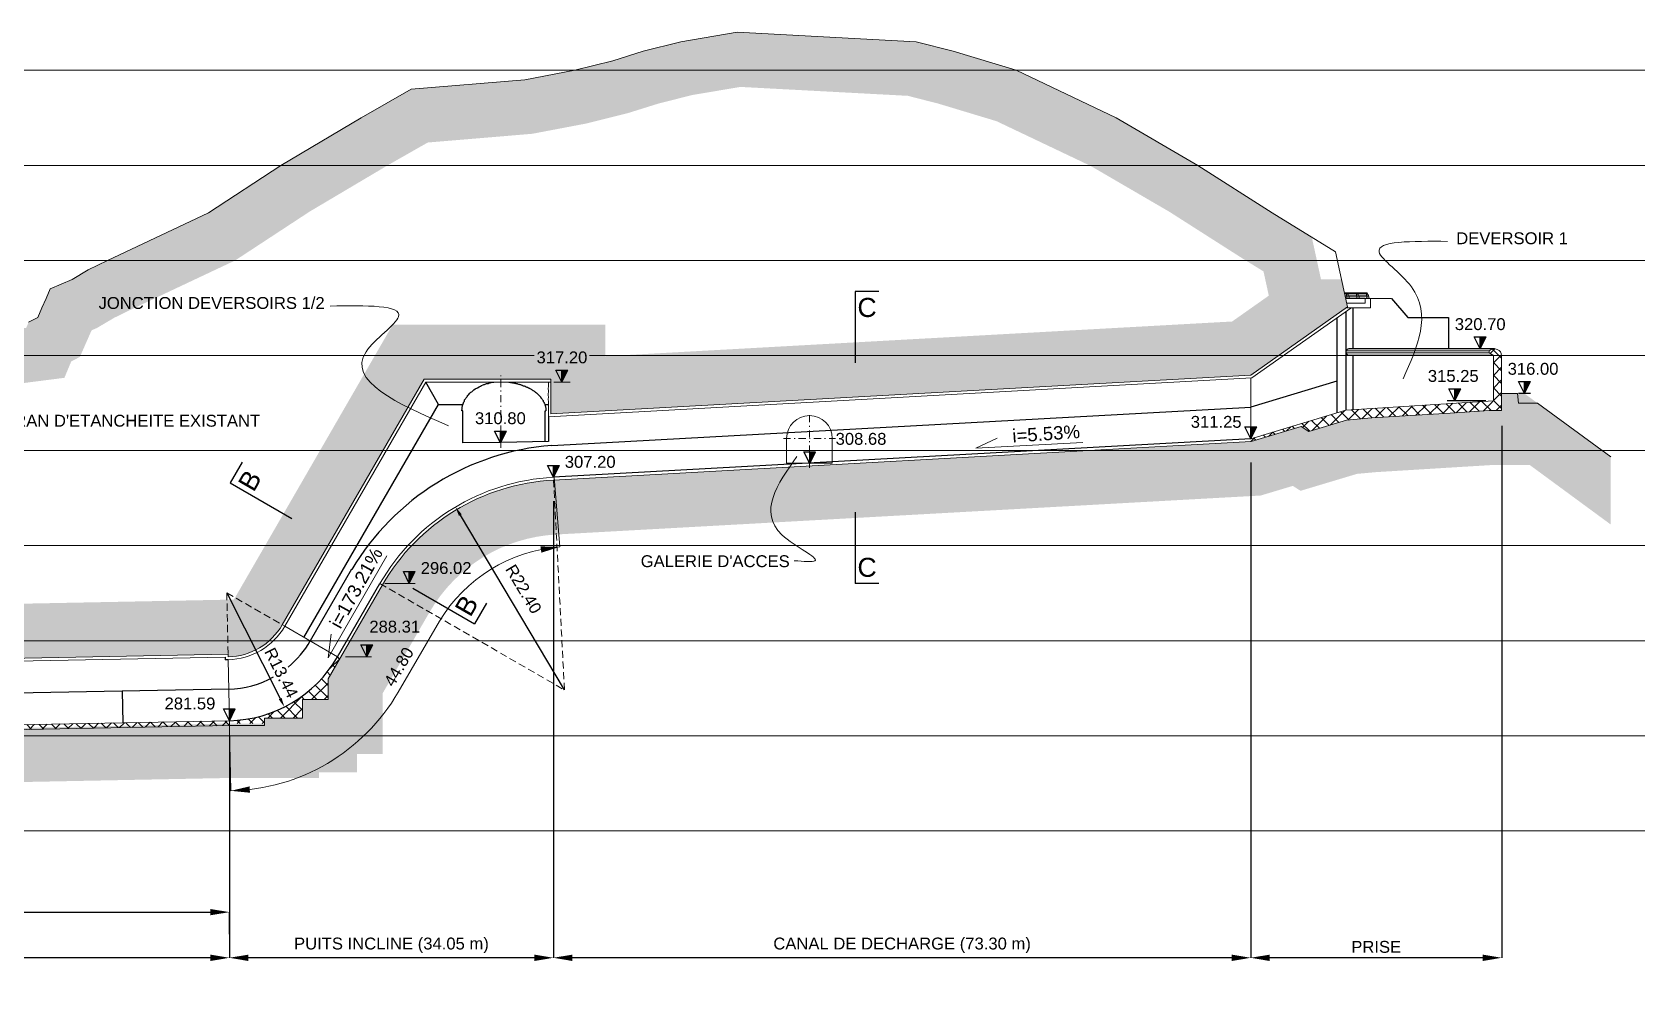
# Model space of a CAD drawing. Extents: x 63271 to 63622, y 108539 to 108756.
# Drawn here: x 63452.2 to 63621.7, y 108654.7 to 108755.7 of the extents above; entities that cross this region are included whole.
import ezdxf
from ezdxf.enums import TextEntityAlignment as Align

# ---------------------------------------------------------------- set-up
doc = ezdxf.new("R2010")
doc.units = 0
doc.header["$MEASUREMENT"] = 0
doc.header["$PDMODE"] = 3
doc.linetypes.add('TRATTEGGIATA2', pattern=[0.375, 0.25, -0.125])
doc.linetypes.add('TRATTOPUNTO2', pattern=[0.5, 0.25, -0.125, 0, -0.125])
for name, color, linetype in [('coordinate', 2, 'Continuous'), ('DIME', 6, 'Continuous'), ('LIN010CO', 2, 'Continuous'), ('LIN018CO', 6, 'Continuous'), ('LIN025CO', 7, 'Continuous'), ('LIN035CO', 1, 'Continuous'), ('LIN050CO', 3, 'Continuous'), ('LIN07CO', 4, 'Continuous'), ('sezioni', 6, 'Continuous'), ('TEXT035', 1, 'Continuous'), ('TEXT050', 3, 'Continuous')]:
    doc.layers.add(name, color=color, linetype=linetype)
doc.styles.add('ARIAL', font='arial.ttf')
doc.linetypes.add('ROCCIA', pattern='A,0.25,[130,BERETTA.shx,S=0.1,R=0,X=0,Y=0],-0.2,0.25', length=0.7)
doc.dimstyles.new('500', dxfattribs={"dimscale": 5, "dimtxt": 0.25, "dimasz": 0.2, "dimexe": 0, "dimexo": 0.5, "dimgap": 0.1, "dimtad": 1, "dimzin": 0, "dimdsep": 46, "dimtxsty": 'ARIAL', "dimblk1": 'LINE', "dimblk2": 'LINE', "dimsah": 1, "dimcen": 2.5, "dimclrd": 256, "dimclre": 256, "dimclrt": 1, "dimadec": 0, "dimazin": 0, "dimtfac": 1, "dimtmove": 2, "dimatfit": 3, "dimldrblk": 'LINE', "dimfxl": 1, "dimtvp": 1, "dimtolj": 1, "dimtzin": 0, "dimarcsym": 0})

# ---------------------------------------------------------------- blocks, each defined once
blk = doc.blocks.new('LIVELLI1')
at = {"layer": 'LIN018CO'}
blk.add_solid([(0, 0.25), (0, 0), (0.125, 0.25)], dxfattribs=at)
at = {"layer": 'LIN035CO'}
for p, q in [((-0.125, 0.25), (0.125, 0.25)), ((0, 0), (-0.125, 0.25)), ((0, 0), (0, 0.25)), ((0, 0), (0.125, 0.25))]:
    blk.add_line(p, q, dxfattribs=at)
at = {"layer": 'TEXT035', "style": 'ARIAL'}
blk.add_attdef('VALORE', text='', height=0.25, dxfattribs=at).set_placement((0, 0.395), align=Align.CENTER)
blk = doc.blocks.new('*D10')
at = {"layer": 'Defpoints', "color": 0, "linetype": 'Continuous', "lineweight": 0, "transparency": 16777216}
for p in [(63606.66, 108716.84), (63580.28, 108712.99), (63580.28, 108658.4)]:
    blk.add_point(p, dxfattribs=at)
at = {"layer": 'sezioni', "linetype": 'Continuous', "lineweight": -2, "transparency": 16777216}
for p, q in [((63606.66, 108714.34), (63606.66, 108658.4)), ((63580.28, 108710.49), (63580.28, 108658.4)), ((63604.66, 108658.4), (63582.28, 108658.4))]:
    blk.add_line(p, q, dxfattribs=at)
at = {"layer": 'sezioni', "linetype": 'Continuous', "lineweight": 0, "transparency": 16777216}
for points in [[(63582.28, 108658.73), (63582.28, 108658.06), (63580.28, 108658.4)], [(63604.66, 108658.73), (63604.66, 108658.06), (63606.66, 108658.4)]]:
    blk.add_solid(points, dxfattribs=at)
at = {"layer": 'sezioni', "color": 1, "linetype": 'Continuous', "lineweight": 0, "transparency": 16777216, "insert": (63593.47, 108659.54), "char_height": 1.25, "attachment_point": 5, "style": 'ARIAL'}
blk.add_mtext('\\A1;PRISE', dxfattribs=at)
blk = doc.blocks.new('LINE')
for p, q in [((-1.6, 0), (0.45, 0)), ((0, 0.45), (0, -0.45))]:
    blk.add_line(p, q)
at = {"color": 3}
blk.add_line((-0.318, -0.318), (0.318, 0.318), dxfattribs=at)
blk = doc.blocks.new('*D11')
at = {"layer": 'Defpoints', "color": 0, "linetype": 'Continuous', "lineweight": 0, "transparency": 16777216}
for p in [(63580.28, 108712.99), (63506.98, 108708.94), (63506.98, 108658.4)]:
    blk.add_point(p, dxfattribs=at)
at = {"layer": 'sezioni', "linetype": 'Continuous', "lineweight": -2, "transparency": 16777216}
for p, q in [((63580.28, 108710.49), (63580.28, 108658.4)), ((63506.98, 108706.44), (63506.98, 108658.4)), ((63578.28, 108658.4), (63508.98, 108658.4))]:
    blk.add_line(p, q, dxfattribs=at)
at = {"layer": 'sezioni', "linetype": 'Continuous', "lineweight": 0, "transparency": 16777216}
for points in [[(63508.98, 108658.73), (63508.98, 108658.06), (63506.98, 108658.4)], [(63578.28, 108658.73), (63578.28, 108658.06), (63580.28, 108658.4)]]:
    blk.add_solid(points, dxfattribs=at)
at = {"layer": 'sezioni', "color": 1, "linetype": 'Continuous', "lineweight": 0, "transparency": 16777216, "insert": (63543.63, 108659.71), "char_height": 1.25, "attachment_point": 5, "style": 'ARIAL'}
blk.add_mtext('\\A1;CANAL DE DECHARGE (73.30 m)', dxfattribs=at)
blk = doc.blocks.new('*D12')
at = {"layer": 'Defpoints', "color": 0, "linetype": 'Continuous', "lineweight": 0, "transparency": 16777216}
for p in [(63506.98, 108708.94), (63472.92, 108683.34), (63472.92, 108658.4)]:
    blk.add_point(p, dxfattribs=at)
at = {"layer": 'sezioni', "linetype": 'Continuous', "lineweight": -2, "transparency": 16777216}
for p, q in [((63506.98, 108706.44), (63506.98, 108658.4)), ((63472.92, 108680.84), (63472.92, 108658.4)), ((63504.98, 108658.4), (63474.92, 108658.4))]:
    blk.add_line(p, q, dxfattribs=at)
at = {"layer": 'sezioni', "linetype": 'Continuous', "lineweight": 0, "transparency": 16777216}
for points in [[(63474.92, 108658.73), (63474.92, 108658.06), (63472.92, 108658.4)], [(63504.98, 108658.73), (63504.98, 108658.06), (63506.98, 108658.4)]]:
    blk.add_solid(points, dxfattribs=at)
at = {"layer": 'sezioni', "color": 1, "linetype": 'Continuous', "lineweight": 0, "transparency": 16777216, "insert": (63489.95, 108659.71), "char_height": 1.25, "attachment_point": 5, "style": 'ARIAL'}
blk.add_mtext('\\A1;PUITS INCLINE (34.05 m)', dxfattribs=at)
blk = doc.blocks.new('*D13')
at = {"layer": 'Defpoints', "color": 0, "linetype": 'Continuous', "lineweight": 0, "transparency": 16777216}
for p in [(63472.92, 108683.34), (63315.05, 108680.24), (63315.05, 108658.4)]:
    blk.add_point(p, dxfattribs=at)
at = {"layer": 'sezioni', "linetype": 'Continuous', "lineweight": -2, "transparency": 16777216}
for p, q in [((63472.92, 108680.84), (63472.92, 108658.4)), ((63315.05, 108677.74), (63315.05, 108658.4)), ((63470.92, 108658.4), (63317.05, 108658.4))]:
    blk.add_line(p, q, dxfattribs=at)
at = {"layer": 'sezioni', "linetype": 'Continuous', "lineweight": 0, "transparency": 16777216}
for points in [[(63317.05, 108658.73), (63317.05, 108658.06), (63315.05, 108658.4)], [(63470.92, 108658.73), (63470.92, 108658.06), (63472.92, 108658.4)]]:
    blk.add_solid(points, dxfattribs=at)
at = {"layer": 'sezioni', "color": 1, "linetype": 'Continuous', "lineweight": 0, "transparency": 16777216, "insert": (63393.98, 108659.71), "char_height": 1.25, "attachment_point": 5, "style": 'ARIAL'}
blk.add_mtext('\\A1;GALERIE DE DECHARGE (157.91 m)', dxfattribs=at)
blk = doc.blocks.new('SEZ4')
at = {"layer": 'LIN07CO'}
for p in [(0, 0), (0.5, -1.5)]:
    blk.add_line(p, (0, -1.5), dxfattribs=at)
at = {"layer": 'TEXT050', "style": 'ARIAL'}
blk.add_attdef('NOME_SEZIONE', text='', height=0.4, dxfattribs=at).set_placement((0.25, -1.162), align=Align.MIDDLE)
blk = doc.blocks.new('SEZ3')
at = {"layer": 'LIN07CO'}
for p, q in [((0, 1.5), (0, 0)), ((0.5, 1.5), (0, 1.5))]:
    blk.add_line(p, q, dxfattribs=at)
at = {"layer": 'TEXT050', "style": 'ARIAL'}
blk.add_attdef('NOME_SEZIONE', text='', height=0.4, dxfattribs=at).set_placement((0.25, 1.167), align=Align.MIDDLE)
blk = doc.blocks.new('*D8')
at = {"layer": 'Defpoints', "color": 0, "linetype": 'Continuous', "lineweight": 0, "transparency": 16777216}
for p in [(63496.68, 108705.82), (63508.14, 108686.57)]:
    blk.add_point(p, dxfattribs=at)
at = {"layer": 'DIME', "linetype": 'Continuous', "lineweight": -2, "transparency": 16777216}
blk.add_line((63508.14, 108686.57), (63497.2, 108704.96), dxfattribs=at)
at = {"layer": 'DIME', "linetype": 'Continuous', "lineweight": 0, "transparency": 16777216}
blk.add_solid([(63497.34, 108705.04), (63497.05, 108704.87), (63496.68, 108705.82)], dxfattribs=at)
at = {"layer": 'DIME', "color": 1, "linetype": 'Continuous', "lineweight": 0, "transparency": 16777216, "insert": (63503.84, 108697.18), "char_height": 1.25, "attachment_point": 5, "rotation": 300.7508, "style": 'ARIAL'}
blk.add_mtext('\\A1;R22.40', dxfattribs=at)
blk = doc.blocks.new('*D9')
at = {"layer": 'Defpoints', "color": 0, "linetype": 'Continuous', "lineweight": 0, "transparency": 16777216}
for p in [(63472.65, 108696.77), (63478.7, 108684.77)]:
    blk.add_point(p, dxfattribs=at)
at = {"layer": 'DIME', "linetype": 'Continuous', "lineweight": -2, "transparency": 16777216}
blk.add_line((63472.65, 108696.77), (63478.25, 108685.67), dxfattribs=at)
at = {"layer": 'DIME', "linetype": 'Continuous', "lineweight": 0, "transparency": 16777216}
blk.add_solid([(63478.4, 108685.74), (63478.1, 108685.59), (63478.7, 108684.77)], dxfattribs=at)
at = {"layer": 'DIME', "color": 1, "linetype": 'Continuous', "lineweight": 0, "transparency": 16777216, "insert": (63478.36, 108688.37), "char_height": 1.25, "attachment_point": 5, "rotation": 296.7671, "style": 'ARIAL'}
blk.add_mtext('\\A1;R13.44', dxfattribs=at)
blk = doc.blocks.new('*D48')
at = {"layer": 'Defpoints', "color": 0, "linetype": 'Continuous', "lineweight": 0, "transparency": 16777216}
for p in [(63356.5, 108688.26), (63472.92, 108663.2), (63472.92, 108658.4)]:
    blk.add_point(p, dxfattribs=at)
at = {"layer": 'sezioni', "linetype": 'Continuous', "lineweight": -2, "transparency": 16777216}
for p, q in [((63356.5, 108685.76), (63356.5, 108663.2)), ((63358.5, 108663.2), (63470.92, 108663.2)), ((63472.92, 108660.9), (63472.92, 108663.2))]:
    blk.add_line(p, q, dxfattribs=at)
at = {"layer": 'sezioni', "linetype": 'Continuous', "lineweight": 0, "transparency": 16777216}
for points in [[(63358.5, 108663.53), (63358.5, 108662.87), (63356.5, 108663.2)], [(63470.92, 108663.53), (63470.92, 108662.87), (63472.92, 108663.2)]]:
    blk.add_solid(points, dxfattribs=at)
at = {"layer": 'sezioni', "color": 1, "linetype": 'Continuous', "lineweight": 0, "transparency": 16777216, "insert": (63414.71, 108664.35), "char_height": 1.25, "attachment_point": 5, "style": 'ARIAL'}
blk.add_mtext('\\A1;117 m EN SOUTERRAINE', dxfattribs=at)

msp = doc.modelspace()

# ---------------------------------------------------------------- hatches: boundary and pattern name
at = {"layer": 'LIN010CO', "linetype": 'Continuous', "lineweight": 0}
h = msp.add_hatch(dxfattribs=at)
h.set_pattern_fill('AR-CONC', color=256, scale=0.6, style=0)
h.set_pattern_definition([(50, (0, 0), (4.3035611, -0.37651281), [0.45, -4.95]), (355, (0, 0), (-0.832508, 4.5131528), [0.36, -3.96]), (100.4514, (0.3586, -0.0314), (3.47105629, 4.13663725), [0.38244114, -4.20685267]), (46.1842, (0, 1.2), (6.4034463, -0.99311409), [0.675, -7.425]), (96.6356, (0.5336, 1.117), (5.60797623, 5.84470723), [0.57366173, -6.310278]), (351.1842, (0, 1.2), (5.60797167, 5.8447116), [0.54, -5.94]), (21, (0.6, 0.9), (3.58144231, -2.41571334), [0.45, -4.95]), (326, (0.6, 0.9), (1.45989199, 4.35090027), [0.36, -3.96]), (71.4514, (0.8985, 0.6987), (5.04133577, 1.93518298), [0.38244114, -4.20685267]), (37.5, (0, 0), (0.072959132, 1.997363123), [0, -3.912, 0, -4.02, 0, -3.975]), (7.5, (0, 0), (1.578417225, 2.36647027), [0, -2.292, 0, -3.822, 0, -1.515]), (327.5, (-1.338, 0), (3.202934617, -0.13532923), [0, -1.5, 0, -4.68, 0, -6.21]), (317.5, (-1.938, 0), (3.499117016, 0.600629894), [0, -1.95, 0, -3.108, 0, -4.41])])
edge = h.paths.add_edge_path(flags=16)
edge.add_line((63581.62375, 108730.58752), (63582.17831, 108728.03779))
edge.add_line((63582.17831, 108728.03779), (63578.32291, 108725.31956))
edge.add_line((63578.32291, 108725.31956), (63512.43237, 108721.66922))
edge.add_line((63512.43237, 108721.66922), (63512.43237, 108724.97339))
edge.add_line((63512.43237, 108724.97339), (63490.07911, 108724.97339))
edge.add_line((63490.07911, 108724.97339), (63473.51077, 108696.27619))
edge.add_arc((63472.64759, 108696.77455), 0.99672, 315.3816634, 330, ccw=False)
edge.add_line((63473.35705, 108696.07448), (63383.50521, 108694.31338))
edge.add_line((63383.50521, 108694.31338), (63389.60609, 108696.34972))
edge.add_line((63389.60609, 108696.34972), (63402.93126, 108701.42405))
edge.add_line((63402.93126, 108701.42405), (63414.92328, 108706.42488))
edge.add_line((63414.92328, 108706.42488), (63417.29421, 108707.32982))
edge.add_line((63417.29421, 108707.32982), (63420.66018, 108708.37841))
edge.add_line((63420.66018, 108708.37841), (63422.6409, 108709.26662))
edge.add_line((63422.6409, 108709.26662), (63425.57762, 108706.9026))
edge.add_line((63425.57762, 108706.9026), (63437.35658, 108709.49087))
edge.add_line((63437.35658, 108709.49087), (63439.84815, 108711.84142))
edge.add_line((63439.84815, 108711.84142), (63441.00183, 108713.2657))
edge.add_line((63441.00183, 108713.2657), (63441.94453, 108714.57501))
edge.add_line((63441.94453, 108714.57501), (63442.64678, 108715.72624))
edge.add_line((63442.64678, 108715.72624), (63443.20132, 108716.60647))
edge.add_line((63443.20132, 108716.60647), (63443.32118, 108716.78274))
edge.add_line((63443.32118, 108716.78274), (63443.50582, 108716.92698))
edge.add_line((63443.50582, 108716.92698), (63444.77739, 108717.60697))
edge.add_line((63444.77739, 108717.60697), (63446.02347, 108718.17337))
edge.add_line((63446.02347, 108718.17337), (63455.57371, 108719.39626))
edge.add_line((63455.57371, 108719.39626), (63456.29471, 108721.12308))
edge.add_line((63456.29471, 108721.12308), (63457.20038, 108721.59478))
edge.add_line((63457.20038, 108721.59478), (63458.43083, 108724.39125))
edge.add_line((63458.43083, 108724.39125), (63458.98951, 108724.63415))
edge.add_line((63458.98951, 108724.63415), (63460.79228, 108725.70088))
edge.add_line((63460.79228, 108725.70088), (63462.59166, 108726.58293))
edge.add_line((63462.59166, 108726.58293), (63473.51574, 108731.7358))
edge.add_line((63473.51574, 108731.7358), (63481.36271, 108736.88473))
edge.add_line((63481.36271, 108736.88473), (63489.63709, 108741.79242))
edge.add_line((63489.63709, 108741.79242), (63493.76551, 108744.14257))
edge.add_line((63493.76551, 108744.14257), (63504.75548, 108745.06223))
edge.add_line((63504.75548, 108745.06223), (63510.47167, 108746.14896))
edge.add_line((63510.47167, 108746.14896), (63514.78117, 108747.22904))
edge.add_line((63514.78117, 108747.22904), (63517.98935, 108748.23159))
edge.add_line((63517.98935, 108748.23159), (63521.5515, 108749.13569))
edge.add_line((63521.5515, 108749.13569), (63526.63705, 108749.99184))
edge.add_line((63526.63705, 108749.99184), (63544.23818, 108749.05561))
edge.add_line((63544.23818, 108749.05561), (63547.47005, 108748.22693))
edge.add_line((63547.47005, 108748.22693), (63553.56016, 108746.38702))
edge.add_line((63553.56016, 108746.38702), (63563.46368, 108741.67554))
edge.add_line((63563.46368, 108741.67554), (63571.7362, 108736.85473))
edge.add_line((63571.7362, 108736.85473), (63579.50624, 108731.89301))
edge.add_line((63579.50624, 108731.89301), (63581.62375, 108730.58752))
edge = h.paths.add_edge_path()
edge.add_line((63357.27521, 108692.13547), (63359.74988, 108692.7435))
edge.add_line((63359.74988, 108692.7435), (63363.84988, 108693.7435))
edge.add_line((63363.84988, 108693.7435), (63366.75988, 108694.7435))
edge.add_line((63366.75988, 108694.7435), (63369.88988, 108695.7435))
edge.add_line((63369.88988, 108695.7435), (63372.69988, 108696.7435))
edge.add_line((63372.69988, 108696.7435), (63387.67988, 108701.7435))
edge.add_line((63387.67988, 108701.7435), (63400.80988, 108706.7435))
edge.add_line((63400.80988, 108706.7435), (63412.79988, 108711.7435))
edge.add_line((63412.79988, 108711.7435), (63415.41988, 108712.7435))
edge.add_line((63415.41988, 108712.7435), (63418.62988, 108713.7435))
edge.add_line((63418.62988, 108713.7435), (63420.85988, 108714.7435))
edge.add_line((63420.85988, 108714.7435), (63423.08988, 108715.7435))
edge.add_line((63423.08988, 108715.7435), (63423.7433, 108715.67625))
edge.add_line((63423.7433, 108715.67625), (63424.60723, 108715.5388))
edge.add_line((63424.60723, 108715.5388), (63425.33372, 108714.87123))
edge.add_line((63425.33372, 108714.87123), (63425.88349, 108714.00731))
edge.add_line((63425.88349, 108714.00731), (63427.02988, 108713.08448))
edge.add_line((63427.02988, 108713.08448), (63434.57988, 108714.7435))
edge.add_line((63434.57988, 108714.7435), (63435.63988, 108715.7435))
edge.add_line((63435.63988, 108715.7435), (63436.44988, 108716.7435))
edge.add_line((63436.44988, 108716.7435), (63437.16988, 108717.7435))
edge.add_line((63437.16988, 108717.7435), (63437.77988, 108718.7435))
edge.add_line((63437.77988, 108718.7435), (63438.40988, 108719.7435))
edge.add_line((63438.40988, 108719.7435), (63439.08988, 108720.7435))
edge.add_line((63439.08988, 108720.7435), (63440.36988, 108721.7435))
edge.add_line((63440.36988, 108721.7435), (63442.23988, 108722.7435))
edge.add_line((63442.23988, 108722.7435), (63444.43988, 108723.7435))
edge.add_line((63444.43988, 108723.7435), (63451.56449, 108724.65579))
edge.add_line((63451.56449, 108724.65579), (63451.80988, 108725.2435))
edge.add_line((63451.80988, 108725.2435), (63452.76988, 108725.7435))
edge.add_line((63452.76988, 108725.7435), (63453.20988, 108726.7435))
edge.add_line((63453.20988, 108726.7435), (63453.63988, 108727.7435))
edge.add_line((63453.63988, 108727.7435), (63454.07988, 108728.7435))
edge.add_line((63454.07988, 108728.7435), (63456.37988, 108729.7435))
edge.add_line((63456.37988, 108729.7435), (63458.06988, 108730.7435))
edge.add_line((63458.06988, 108730.7435), (63460.10988, 108731.7435))
edge.add_line((63460.10988, 108731.7435), (63470.70988, 108736.7435))
edge.add_line((63470.70988, 108736.7435), (63478.32988, 108741.7435))
edge.add_line((63478.32988, 108741.7435), (63486.75988, 108746.7435))
edge.add_line((63486.75988, 108746.7435), (63492.02988, 108749.7435))
edge.add_line((63492.02988, 108749.7435), (63503.97988, 108750.7435))
edge.add_line((63503.97988, 108750.7435), (63509.23988, 108751.7435))
edge.add_line((63509.23988, 108751.7435), (63513.22988, 108752.7435))
edge.add_line((63513.22988, 108752.7435), (63516.42988, 108753.7435))
edge.add_line((63516.42988, 108753.7435), (63520.36988, 108754.7435))
edge.add_line((63520.36988, 108754.7435), (63526.30988, 108755.7435))
edge.add_line((63526.30988, 108755.7435), (63545.10988, 108754.7435))
edge.add_line((63545.10988, 108754.7435), (63549.00988, 108753.7435))
edge.add_line((63549.00988, 108753.7435), (63555.62988, 108751.7435))
edge.add_line((63555.62988, 108751.7435), (63566.13988, 108746.7435))
edge.add_line((63566.13988, 108746.7435), (63574.71988, 108741.7435))
edge.add_line((63574.71988, 108741.7435), (63582.54988, 108736.7435))
edge.add_line((63582.54988, 108736.7435), (63586.70157, 108734.18388))
edge.add_line((63586.70157, 108734.18388), (63587.66735, 108729.7435))
edge.add_line((63587.66735, 108729.7435), (63589.82735, 108729.7435))
edge.add_line((63589.82735, 108729.7435), (63590.45053, 108726.86381))
edge.add_line((63590.45053, 108726.86381), (63580.27988, 108719.69304))
edge.add_line((63580.27988, 108719.69304), (63506.70622, 108715.61706))
edge.add_line((63506.70622, 108715.61706), (63506.70622, 108719.24724))
edge.add_line((63506.70622, 108719.24724), (63493.3851, 108719.24724))
edge.add_line((63493.3851, 108719.24724), (63478.46976, 108693.41311))
edge.add_arc((63472.64759, 108696.77455), 6.72287, 271.1457628, 330, ccw=False)
edge.add_line((63472.78202, 108690.05302), (63472.77636, 108690.33584))
edge.add_line((63472.77636, 108690.33584), (63357.05354, 108688.06767))
edge.add_line((63357.05354, 108688.06767), (63356.49949, 108688.25685))
edge.add_line((63356.49949, 108688.25685), (63357.27521, 108692.13547))
h = msp.add_hatch(dxfattribs=at)
h.set_pattern_fill('ANSI37', color=256, scale=7.5, angle=270, style=0)
edge = h.paths.add_edge_path()
edge.add_ellipse((63605.89735, 108721.7435), major_axis=(0.75767, 0), ratio=0.923879533, start_angle=0, end_angle=90)
edge.add_ellipse((63605.89735, 108721.7435), major_axis=(0.75767, 0), ratio=0.923879533, start_angle=90, end_angle=135.5846914)
edge.add_line((63605.35616, 108722.23339), (63605.35616, 108722.0335))
edge.add_line((63605.35616, 108722.0335), (63605.78912, 108721.7435))
edge.add_line((63605.78912, 108721.7435), (63606.65503, 108721.7435))
h.paths.add_polyline_path([(63606.65503, 108721.7435), (63605.78912, 108721.7435), (63605.78912, 108716.9935), (63590.27988, 108715.9935), (63580.27988, 108712.9935), (63580.27988, 108712.69304), (63580.33199, 108712.69592), (63585.57176, 108714.26785), (63586.37994, 108713.75201), (63590.35378, 108714.94416), (63592.97117, 108715.18364), (63601.26041, 108715.69359), (63605.35888, 108715.9435), (63606.65503, 108715.9435), (63606.65503, 108717.7435)])
h = msp.add_hatch(dxfattribs=at)
h.set_pattern_fill('AR-CONC', color=256, scale=0.6, style=0)
h.set_pattern_definition([(50, (0, 0), (4.3035611, -0.37651281), [0.45, -4.95]), (355, (0, 0), (-0.832508, 4.5131528), [0.36, -3.96]), (100.4514, (0.3586, -0.0314), (3.47105629, 4.13663725), [0.38244114, -4.20685267]), (46.1842, (0, 1.2), (6.4034463, -0.99311409), [0.675, -7.425]), (96.6356, (0.5336, 1.117), (5.60797623, 5.84470723), [0.57366173, -6.310278]), (351.1842, (0, 1.2), (5.60797167, 5.8447116), [0.54, -5.94]), (21, (0.6, 0.9), (3.58144231, -2.41571334), [0.45, -4.95]), (326, (0.6, 0.9), (1.45989199, 4.35090027), [0.36, -3.96]), (71.4514, (0.8985, 0.6987), (5.04133577, 1.93518298), [0.38244114, -4.20685267]), (37.5, (0, 0), (0.072959132, 1.997363123), [0, -3.912, 0, -4.02, 0, -3.975]), (7.5, (0, 0), (1.578417225, 2.36647027), [0, -2.292, 0, -3.822, 0, -1.515]), (327.5, (-1.338, 0), (3.202934617, -0.13532923), [0, -1.5, 0, -4.68, 0, -6.21]), (317.5, (-1.938, 0), (3.499117016, 0.600629894), [0, -1.95, 0, -3.108, 0, -4.41])])
edge = h.paths.add_edge_path()
edge.add_line((63618.12375, 108711.07409), (63609.05335, 108717.7435))
edge.add_line((63609.05335, 108717.7435), (63606.65503, 108717.7435))
edge.add_line((63606.65503, 108717.7435), (63606.65503, 108715.9435))
edge.add_line((63606.65503, 108715.9435), (63605.35888, 108715.9435))
edge.add_line((63605.35888, 108715.9435), (63601.26041, 108715.69359))
edge.add_line((63601.26041, 108715.69359), (63592.97117, 108715.18364))
edge.add_line((63592.97117, 108715.18364), (63590.35378, 108714.94416))
edge.add_line((63590.35378, 108714.94416), (63586.37994, 108713.75201))
edge.add_line((63586.37994, 108713.75201), (63585.57176, 108714.26785))
edge.add_line((63585.57176, 108714.26785), (63580.33199, 108712.69592))
edge.add_line((63580.33199, 108712.69592), (63506.99246, 108708.63596))
edge.add_arc((63508.13795, 108686.56565), 22.10001, 92.9710993, 149.9999952)
edge.add_line((63488.99879, 108697.61566), (63483.28697, 108687.72251))
edge.add_line((63483.28697, 108687.72251), (63483.28697, 108685.57272))
edge.add_line((63483.28697, 108685.57272), (63480.60465, 108685.57272))
edge.add_line((63480.60465, 108685.57272), (63480.60465, 108683.61632))
edge.add_line((63480.60465, 108683.61632), (63476.60465, 108683.61632))
edge.add_line((63476.60465, 108683.61632), (63476.60465, 108683.0373))
edge.add_line((63476.60465, 108683.0373), (63472.92233, 108683.0373))
edge.add_line((63472.92233, 108683.0373), (63357.06334, 108680.56642))
edge.add_line((63357.06334, 108680.56642), (63326.05354, 108679.95863))
edge.add_line((63326.05354, 108679.95863), (63318.72021, 108679.74313))
edge.add_line((63318.72021, 108679.74313), (63318.02021, 108677.64313))
edge.add_line((63318.02021, 108677.64313), (63311.71021, 108677.64313))
edge.add_line((63311.71021, 108677.64313), (63310.71021, 108674.64313))
edge.add_line((63310.71021, 108674.64313), (63304.89354, 108674.64313))
edge.add_line((63304.89354, 108674.64313), (63303.25139, 108676.83266))
edge.add_line((63303.25139, 108676.83266), (63290.0235, 108676.59973))
edge.add_line((63290.0235, 108676.59973), (63290.0235, 108670.87268))
edge.add_line((63290.0235, 108670.87268), (63300.42629, 108671.05587))
edge.add_line((63300.42629, 108671.05587), (63302.03046, 108668.91697))
edge.add_line((63302.03046, 108668.91697), (63314.83739, 108668.91697))
edge.add_line((63314.83739, 108668.91697), (63315.83739, 108671.91697))
edge.add_line((63315.83739, 108671.91697), (63322.14739, 108671.91697))
edge.add_line((63322.14739, 108671.91697), (63322.88738, 108674.13696))
edge.add_line((63322.88738, 108674.13696), (63326.19375, 108674.23413))
edge.add_line((63326.19375, 108674.23413), (63363.0714, 108674.95693))
edge.add_line((63363.0714, 108674.95693), (63363.0616, 108675.15677))
edge.add_line((63363.0616, 108675.15677), (63472.97844, 108677.31114))
edge.add_line((63472.97844, 108677.31114), (63482.33081, 108677.31114))
edge.add_line((63482.33081, 108677.31114), (63482.33081, 108677.89017))
edge.add_line((63482.33081, 108677.89017), (63486.33081, 108677.89017))
edge.add_line((63486.33081, 108677.89017), (63486.33081, 108679.84656))
edge.add_line((63486.33081, 108679.84656), (63489.01313, 108679.84656))
edge.add_line((63489.01313, 108679.84656), (63489.01313, 108686.18819))
edge.add_line((63489.01313, 108686.18819), (63493.95778, 108694.75258))
edge.add_arc((63508.13795, 108686.56565), 16.37385, 92.9391534, 149.9999952, ccw=False)
edge.add_line((63507.29838, 108702.91797), (63581.32675, 108707.01607))
edge.add_line((63581.32675, 108707.01607), (63584.70329, 108708.02903))
edge.add_line((63584.70329, 108708.02903), (63585.51147, 108707.51319))
edge.add_line((63585.51147, 108707.51319), (63591.44827, 108709.29423))
edge.add_line((63591.44827, 108709.29423), (63593.40793, 108709.47353))
edge.add_line((63593.40793, 108709.47353), (63601.61047, 108709.97815))
edge.add_line((63601.61047, 108709.97815), (63605.53329, 108710.21734))
edge.add_line((63605.53329, 108710.21734), (63609.62274, 108710.21734))
edge.add_line((63609.62274, 108710.21734), (63618.12375, 108703.9666))
edge.add_line((63618.12375, 108703.9666), (63618.12375, 108711.07409))
h.paths.add_polyline_path([(63299.30553, 108671.82355), (63299.52091, 108671.80541), (63299.74001, 108671.80541), (63299.95539, 108671.82355), (63300.1597, 108671.85922), (63300.34599, 108671.91119), (63300.50791, 108671.9777), (63300.63995, 108672.05649), (63300.73762, 108672.14486), (63300.79758, 108672.23982), (63300.81779, 108672.33813), (63300.79758, 108672.43643), (63300.73762, 108672.53139), (63300.63995, 108672.61977), (63300.50791, 108672.69855), (63300.34599, 108672.76507), (63300.1597, 108672.81704), (63299.95539, 108672.8527), (63299.74001, 108672.87085), (63299.52091, 108672.87085), (63299.30553, 108672.8527), (63299.10122, 108672.81704), (63298.91493, 108672.76507), (63298.75301, 108672.69855), (63298.62097, 108672.61977), (63298.52331, 108672.53139), (63298.46334, 108672.43643), (63298.44313, 108672.33813), (63298.46334, 108672.23982), (63298.52331, 108672.14486), (63298.62097, 108672.05649), (63298.75301, 108671.9777), (63298.91493, 108671.91119), (63299.10122, 108671.85922)], flags=0)
h.paths.add_polyline_path([(63305.88187, 108671.82355), (63306.08964, 108671.85922), (63306.27908, 108671.91119), (63306.44374, 108671.9777), (63306.57802, 108672.05649), (63306.67734, 108672.14486), (63306.73831, 108672.23982), (63306.75887, 108672.33813), (63306.73831, 108672.43643), (63306.67734, 108672.53139), (63306.57802, 108672.61977), (63306.44374, 108672.69855), (63306.27908, 108672.76507), (63306.08964, 108672.81704), (63305.88187, 108672.8527), (63305.66285, 108672.87085), (63305.44003, 108672.87085), (63305.22101, 108672.8527), (63305.01324, 108672.81704), (63304.8238, 108672.76507), (63304.65914, 108672.69855), (63304.52486, 108672.61977), (63304.42554, 108672.53139), (63304.36457, 108672.43643), (63304.34401, 108672.33813), (63304.36457, 108672.23982), (63304.42554, 108672.14486), (63304.52486, 108672.05649), (63304.65914, 108671.9777), (63304.8238, 108671.91119), (63305.01324, 108671.85922), (63305.22101, 108671.82355), (63305.44003, 108671.80541), (63305.66285, 108671.80541)], flags=0)
at = {"layer": 'LIN010CO', "lineweight": 0}
h = msp.add_hatch(dxfattribs=at)
h.set_pattern_fill('ANSI37', color=256, scale=7.5, angle=270, style=0)
h.paths.add_polyline_path([(63483.28697, 108687.72251), (63484.55711, 108689.92245), (63484.28697, 108690.05455, -0.262598053), (63472.91633, 108683.33724), (63472.78013, 108683.03451), (63472.92233, 108683.0373), (63476.60465, 108683.0373), (63476.60465, 108683.61632), (63480.60465, 108683.61632), (63480.60465, 108685.57272), (63483.28697, 108685.57272)])
h = msp.add_hatch(dxfattribs=at)
h.set_pattern_fill('ANSI37', color=256, scale=7.5, angle=270, style=0)
h.paths.add_polyline_path([(63472.91633, 108683.33725), (63472.91633, 108682.83724), (63318.72021, 108679.74313), (63318.02021, 108677.64313), (63311.71021, 108677.64313), (63310.71021, 108674.64313), (63304.89354, 108674.64313), (63303.25139, 108676.83266), (63303.44354, 108676.8475), (63303.44354, 108677.74313), (63307.24829, 108677.74313), (63307.24829, 108682.25679), (63307.32632, 108682.38661), (63308.51519, 108681.74313), (63309.53994, 108681.29713), (63310.78636, 108680.85734), (63312.00835, 108680.53971), (63313.54805, 108680.29538), (63315.05354, 108680.24313), (63335.05354, 108680.63513), (63472.91633, 108683.33724), (63472.91633, 108682.83724)])

# ---------------------------------------------------------------- linework, layer by layer
at = {"layer": 'DIME', "linetype": 'Continuous', "lineweight": 0}
for p, q in [((63592.8599, 108727.7435), (63595.09231, 108727.7435)), ((63580.27988, 108712.9935), (63580.27988, 108719.39258)), ((63478.72957, 108693.26311), (63484.28697, 108690.05455)), ((63472.78801, 108689.75308), (63472.91633, 108683.33724))]:
    msp.add_line(p, q, dxfattribs=at)
at = {"layer": 'DIME', "linetype": 'Continuous', "lineweight": 0, "flags": 128}
for points in [[(63506.99849, 108709.79562), (63507.64418, 108701.6169)], [(63472.89984, 108684.16207), (63473.06389, 108675.95955)]]:
    msp.add_lwpolyline(points, dxfattribs=at)
for points, format in [([(63473.06389, 108675.95955, 0.262347483), (63490.66774, 108686.34807), (63495.00155, 108693.80107, -0.242025195), (63507.64418, 108701.6169, -0.242025195)], "xyb"), ([(63505.66386, 108701.33708, 0.6667, 0, 0), (63507.64418, 108701.6169, 0, 0, 0)], "xyseb"), ([(63475.05948, 108676.09227, 0.6667, 0, 0), (63473.06389, 108675.95955, 0, 0, 0)], "xyseb")]:
    msp.add_lwpolyline(points, format=format, dxfattribs=at)
at = {"layer": 'LIN010CO', "linetype": 'Continuous', "lineweight": 0}
for p, q in [((63284.61516, 108751.7435), (63621.69783, 108751.7435)), ((63284.61516, 108741.7435), (63621.69783, 108741.7435)), ((63284.61516, 108731.7435), (63621.69783, 108731.7435)), ((63592.44432, 108728.3435), (63590.13032, 108728.3435)), ((63592.42919, 108728.2235), (63590.15629, 108728.2235)), ((63590.37423, 108728.0285), (63590.19848, 108728.0285)), ((63590.3788, 108727.9685), (63590.21147, 108727.9685)), ((63590.65237, 108727.7735), (63590.3311, 108727.7735)), ((63590.3311, 108727.7735), (63590.3311, 108727.7435)), ((63591.42301, 108728.0285), (63590.47921, 108728.0285)), ((63591.42758, 108727.9685), (63590.47921, 108727.9685)), ((63590.65237, 108727.7735), (63590.65237, 108727.7435)), ((63591.70116, 108727.7735), (63591.37988, 108727.7735)), ((63591.37988, 108727.7735), (63591.37988, 108727.7435)), ((63592.47179, 108728.0285), (63591.528, 108728.0285)), ((63592.47636, 108727.9685), (63591.528, 108727.9685)), ((63591.70116, 108727.7735), (63591.70116, 108727.7435)), ((63592.74994, 108727.7735), (63592.42867, 108727.7735)), ((63592.42867, 108727.7735), (63592.42867, 108727.7435)), ((63592.74994, 108727.7735), (63592.74994, 108727.7435)), ((63284.61516, 108721.7435), (63504.9629, 108721.7435)), ((63510.7748, 108721.7435), (63621.69783, 108721.7435)), ((63605.35616, 108722.2335), (63590.27988, 108722.2335)), ((63605.35616, 108722.0335), (63590.27988, 108722.0335)), ((63284.61516, 108711.7435), (63510.36618, 108711.7435)), ((63510.36618, 108711.7435), (63621.69783, 108711.7435)), ((63284.61516, 108701.7435), (63501.80217, 108701.7435)), ((63501.80217, 108701.7435), (63621.69783, 108701.7435)), ((63308.30254, 108691.7435), (63621.69783, 108691.7435)), ((63405.24822, 108681.7435), (63477.24472, 108681.7435)), ((63477.24472, 108681.7435), (63621.69783, 108681.7435)), ((63284.61516, 108671.7435), (63621.69783, 108671.7435))]:
    msp.add_line(p, q, dxfattribs=at)
at = {"layer": 'LIN010CO', "linetype": 'TRATTOPUNTO2', "lineweight": 0, "ltscale": 3}
for p, q in [((63501.43622, 108712.02944), (63501.43622, 108719.68512)), ((63533.89558, 108709.91692), (63533.89558, 108715.59943)), ((63531.15711, 108713.02573), (63536.63405, 108713.02573))]:
    msp.add_line(p, q, dxfattribs=at)
at = {"layer": 'LIN010CO', "linetype": 'TRATTEGGIATA2', "lineweight": 0, "ltscale": 3}
for p, q in [((63508.13795, 108686.56566), (63506.97588, 108708.9355)), ((63488.73898, 108697.76566), (63508.13795, 108686.56566)), ((63472.64759, 108696.77455), (63478.72957, 108693.26311)), ((63472.64759, 108696.77455), (63472.77636, 108690.33584))]:
    msp.add_line(p, q, dxfattribs=at)
at = {"layer": 'LIN010CO', "linetype": 'Continuous', "lineweight": 0}
for centre, radius in [((63592.44432, 108728.2835), 0.06), ((63592.57678, 108727.9985), 0.03)]:
    msp.add_circle(centre, radius, dxfattribs=at)
for centre, radius, start, end in [((63589.44402, 108727.92745), 0.93567, 350.5297726, 18.4454626), ((63589.86858, 108727.75144), 0.75445, 21.5451936, 38.7336704), ((63590.49281, 108727.92745), 0.93567, 350.5297726, 18.4454626), ((63590.91736, 108727.75144), 0.75445, 21.5451936, 38.7336704), ((63591.54159, 108727.92745), 0.93567, 350.5297726, 18.582927), ((63591.96614, 108727.75144), 0.75445, 1.6756123, 44.502462), ((63590.47921, 108727.9985), 0.03, 90, 270), ((63589.86858, 108727.75144), 0.75445, 1.6756123, 16.7207243), ((63591.528, 108727.9985), 0.03, 90, 270), ((63590.91736, 108727.75144), 0.75445, 1.6756123, 16.7207243)]:
    msp.add_arc(centre, radius, start, end, dxfattribs=at)
at = {"layer": 'LIN018CO'}
for p, q in [((63592.3187, 108727.7435), (63590.26016, 108727.7435)), ((63591.00171, 108726.7435), (63591.00171, 108722.4435)), ((63595.09231, 108727.7435), (63596.78006, 108725.7435)), ((63589.34691, 108725.71865), (63589.34691, 108715.71361)), ((63590.27988, 108726.37643), (63590.27988, 108715.9935)), ((63596.78006, 108725.7435), (63601.08416, 108725.7435)), ((63601.08416, 108725.7435), (63601.08416, 108722.4435)), ((63590.27988, 108722.0335), (63590.4529, 108721.7435)), ((63605.78912, 108721.7435), (63590.4529, 108721.7435)), ((63605.89735, 108722.4435), (63590.58064, 108722.4435)), ((63591.00171, 108721.7435), (63591.00171, 108716.04004)), ((63494.91102, 108716.60428), (63493.55831, 108718.94724)), ((63589.34691, 108719.0387), (63580.27988, 108716.31859)), ((63480.75864, 108692.09163), (63494.91102, 108716.60428)), ((63494.91102, 108716.60428), (63497.47346, 108716.60428)), ((63506.07063, 108716.60428), (63506.47363, 108716.60428)), ((63506.80066, 108712.28778), (63580.27988, 108716.31859)), ((63605.00974, 108716.9935), (63600.92312, 108716.9935)), ((63609.68249, 108717.7435), (63608.4312, 108717.7435)), ((63497.45622, 108715.9229), (63497.36622, 108715.9229)), ((63497.45622, 108712.54724), (63497.45622, 108715.9229)), ((63506.10622, 108712.69027), (63506.10622, 108715.9229)), ((63506.45622, 108715.6826), (63506.45622, 108715.67979)), ((63506.45622, 108715.30275), (63506.45622, 108712.69724)), ((63501.43622, 108712.59724), (63497.45622, 108712.54724)), ((63506.45622, 108712.69724), (63501.43622, 108712.59724)), ((63485.76115, 108699.25791), (63481.40743, 108691.71705)), ((63472.84985, 108686.66157), (63335.05354, 108683.96109)), ((63461.65199, 108686.44212), (63461.71857, 108683.11328))]:
    msp.add_line(p, q, dxfattribs=at)
at = {"layer": 'LIN018CO', "lineweight": 0}
msp.add_line((63507.00733, 108718.94724), (63508.73961, 108718.94724), dxfattribs=at)
at = {"layer": 'LIN018CO', "flags": 128}
for points in [[(63497.36622, 108715.9229), (63497.39413, 108716.1581), (63497.38168, 108716.25467), (63497.4286, 108716.49827), (63497.50433, 108716.67724), (63497.57776, 108716.87456), (63497.61907, 108716.95028), (63497.6466, 108717.08566), (63497.74298, 108717.17973), (63497.76364, 108717.26692), (63497.86001, 108717.37018), (63497.91738, 108717.44131), (63497.97787, 108717.54902), (63498.05963, 108717.61282), (63498.17529, 108717.77433), (63498.31089, 108717.87603), (63498.39664, 108717.93784), (63498.55636, 108718.05015), (63498.61782, 108718.12038), (63498.76708, 108718.22573), (63499.00121, 108718.34278), (63499.18266, 108718.44228), (63499.32314, 108718.53007), (63499.40675, 108718.58012), (63499.58527, 108718.65328), (63499.67015, 108718.67669), (63499.72868, 108718.68839), (63499.80184, 108718.71766), (63499.86623, 108718.75863), (63499.95696, 108718.79082), (63500.02134, 108718.79959), (63500.11499, 108718.8113), (63500.23791, 108718.8552), (63500.31693, 108718.87275), (63500.55692, 108718.93421), (63500.68276, 108718.93421), (63500.71897, 108718.94724)], [(63502.28641, 108718.94724), (63502.37883, 108718.93864), (63502.42555, 108718.93249), (63502.46858, 108718.91897), (63502.60875, 108718.90791), (63502.67092, 108718.88441), (63502.71518, 108718.88441), (63502.75575, 108718.87458), (63502.8037, 108718.86228), (63502.87132, 108718.84999), (63502.97706, 108718.83401), (63503.02501, 108718.81434), (63503.08402, 108718.79836), (63503.15533, 108718.78606), (63503.19222, 108718.76885), (63503.31763, 108718.7332), (63503.38598, 108718.71446), (63503.4327, 108718.71077), (63503.48803, 108718.6911), (63503.52491, 108718.68004), (63503.57778, 108718.65668), (63503.65892, 108718.62717), (63503.70319, 108718.6198), (63503.72163, 108718.60259), (63503.804, 108718.57062), (63503.91189, 108718.55214), (63503.99949, 108718.50301), (63504.12516, 108718.45894), (63504.17177, 108718.42504), (63504.25227, 108718.40386), (63504.289, 108718.36997), (63504.36526, 108718.34878), (63504.40199, 108718.31771), (63504.47684, 108718.29229), (63504.51498, 108718.26687), (63504.55311, 108718.24004), (63504.62514, 108718.19485), (63504.69011, 108718.17367), (63504.73672, 108718.12706), (63504.79321, 108718.10447), (63504.80636, 108718.07673), (63504.8537, 108718.05306), (63504.91761, 108718.03176), (63504.95548, 108717.99389), (63505.01229, 108717.95839), (63505.07275, 108717.90452), (63505.12169, 108717.85196), (63505.15977, 108717.82295), (63505.1924, 108717.81026), (63505.21959, 108717.77764), (63505.2631, 108717.75407), (63505.28848, 108717.716), (63505.32836, 108717.67794), (63505.37006, 108717.65075), (63505.41719, 108717.60543), (63505.48215, 108717.54563), (63505.51549, 108717.49522), (63505.55855, 108717.46449), (63505.58355, 108717.419), (63505.59744, 108717.39522), (63505.6516, 108717.35911), (63505.66549, 108717.29245), (63505.71827, 108717.23829), (63505.74744, 108717.20079), (63505.78772, 108717.16052), (63505.828, 108717.08136), (63505.85994, 108717.05636), (63505.88633, 108717.02581), (63505.9155, 108716.91609), (63505.97911, 108716.84417), (63505.9924, 108716.79681), (63506.01608, 108716.73674), (63506.04959, 108716.67956), (63506.06766, 108716.61273), (63506.09366, 108716.5388), (63506.11272, 108716.48682), (63506.11849, 108716.43542), (63506.14564, 108716.37015), (63506.1468, 108716.31643), (63506.17575, 108716.22647), (63506.17113, 108716.17853), (63506.17691, 108716.10344), (63506.19251, 108716.0451), (63506.18211, 108716.00409), (63506.19622, 108715.9229)], [(63506.10622, 108715.9229), (63506.19622, 108715.9229)]]:
    msp.add_lwpolyline(points, dxfattribs=at)
at = {"layer": 'LIN018CO'}
for centre, radius, start, end in [((63590.60383, 108722.08991), 0.35434, 93.7513503, 156.0955436), ((63508.92332, 108685.41473), 26.95675, 94.5140518, 149.1339213), ((63472.64759, 108696.77455), 10.115, 309.5917332, 330.1972506), ((63472.64759, 108696.77455), 10.115, 271.1457628, 299.0761903)]:
    msp.add_arc(centre, radius, start, end, dxfattribs=at)
at = {"layer": 'LIN018CO', "linetype": 'Continuous', "lineweight": 0}
for points in [[(63600.95585, 108733.74818), (63593.77135, 108732.63479), (63597.18436, 108728.94997), (63596.30185, 108719.30719)], [(63483.51532, 108726.94139), (63490.69982, 108725.82801), (63487.28681, 108722.14319), (63495.93866, 108714.34996)], [(63532.2956, 108700.162), (63534.46723, 108700.162), (63531.00187, 108702.88676), (63532.57283, 108711.10721)]]:
    msp.add_spline(points, degree=3, dxfattribs=at)
at = {"layer": 'LIN025CO', "lineweight": 0}
for p, q in [((63590.27988, 108726.7435), (63592.8599, 108726.7435)), ((63590.36836, 108727.2435), (63592.3187, 108727.2435)), ((63592.3187, 108727.7435), (63592.8599, 108727.7435)), ((63592.3187, 108727.2435), (63592.3187, 108727.7435)), ((63592.8599, 108726.7435), (63592.8599, 108727.7435)), ((63605.35616, 108722.2335), (63605.35616, 108722.0335)), ((63605.35616, 108722.0335), (63605.78912, 108721.7435)), ((63605.78912, 108721.7435), (63605.78912, 108716.9935)), ((63606.65503, 108721.7435), (63606.65503, 108717.7435)), ((63478.72957, 108693.26311), (63493.55831, 108718.94724)), ((63506.70622, 108718.94724), (63493.55831, 108718.94724)), ((63590.27988, 108715.9935), (63605.78912, 108716.9935)), ((63506.45622, 108715.67979), (63506.45622, 108715.30275)), ((63590.27988, 108715.9935), (63580.27988, 108712.9935)), ((63357.05354, 108687.76761), (63472.48242, 108690.03002)), ((63357.05354, 108681.06633), (63472.91633, 108683.33724))]:
    msp.add_line(p, q, dxfattribs=at)
at = {"layer": 'LIN025CO'}
for p, q in [((63580.27988, 108712.9935), (63506.97588, 108708.9355)), ((63484.28697, 108690.05455), (63488.73898, 108697.76566)), ((63472.48242, 108690.03002), (63472.48807, 108689.7472)), ((63472.78801, 108689.75308), (63472.48807, 108689.7472))]:
    msp.add_line(p, q, dxfattribs=at)
at = {"layer": 'LIN025CO', "linetype": 'Continuous', "lineweight": 0}
msp.add_line((63472.91633, 108683.33724), (63472.91633, 108668.07612), dxfattribs=at)
at = {"layer": 'LIN025CO', "lineweight": 0, "flags": 128}
for points in [[(63590.78351, 108726.7435), (63590.78576, 108726.7331), (63580.38241, 108719.39826), (63506.45622, 108715.30275)], [(63506.45622, 108715.67979), (63506.44849, 108715.76285), (63506.46581, 108715.98393), (63506.44849, 108716.16905), (63506.47429, 108716.61566), (63506.46093, 108716.85157), (63506.44312, 108717.1765), (63506.44758, 108717.33229), (63506.43867, 108717.59936), (63506.47874, 108718.03111), (63506.43422, 108718.28038), (63506.47429, 108718.46732), (63506.46093, 108718.70769), (63506.46614, 108718.7519), (63506.47016, 108718.84444), (63506.47016, 108718.9048), (63506.46545, 108718.94724)]]:
    msp.add_lwpolyline(points, dxfattribs=at)
msp.add_lwpolyline([(63536.29558, 108710.42573), (63536.29558, 108713.02573, 1), (63531.49558, 108713.02573), (63531.49558, 108710.42573)], format="xyb", close=True, dxfattribs=at)
at = {"layer": 'LIN025CO', "linetype": 'Continuous', "lineweight": 0, "flags": 128}
for points in [[(63553.61411, 108713.05657), (63551.36487, 108711.9987), (63562.63879, 108712.58436)], [(63483.62823, 108692.42235), (63483.29154, 108689.95967), (63489.47727, 108700.67367)]]:
    msp.add_lwpolyline(points, dxfattribs=at)
at = {"layer": 'LIN025CO', "lineweight": 0}
for centre, radius, start, end in [((63508.13795, 108686.56566), 22.4, 92.9737311, 150.0012226), ((63472.64759, 108696.77455), 7.02287, 271.1457628, 330)]:
    msp.add_arc(centre, radius, start, end, dxfattribs=at)
at = {"layer": 'LIN025CO'}
msp.add_arc((63472.64759, 108696.77455), 13.44, 271.1457628, 330, dxfattribs=at)
at = {"layer": 'LIN025CO', "lineweight": 0}
msp.add_ellipse((63605.89735, 108721.7435), major_axis=(0.75767, 0), ratio=0.923879533, start_param=0, end_param=2.36639928, dxfattribs=at)
at = {"layer": 'LIN050CO', "linetype": 'Continuous', "lineweight": 0, "flags": 128}
for points in [[(63451.80988, 108725.2435), (63452.76988, 108725.7435), (63453.20988, 108726.7435), (63453.63988, 108727.7435), (63454.07988, 108728.7435), (63456.37988, 108729.7435), (63458.06988, 108730.7435), (63460.10988, 108731.7435), (63470.70988, 108736.7435), (63478.32988, 108741.7435), (63486.75988, 108746.7435), (63492.02988, 108749.7435), (63503.97988, 108750.7435), (63509.23988, 108751.7435), (63513.22988, 108752.7435), (63516.42988, 108753.7435), (63520.36988, 108754.7435), (63526.30988, 108755.7435), (63545.10988, 108754.7435), (63549.00988, 108753.7435), (63555.62988, 108751.7435), (63566.13988, 108746.7435), (63574.71988, 108741.7435), (63582.54988, 108736.7435), (63589.19974, 108732.6437)], [(63606.65503, 108715.9435), (63606.65503, 108717.7435), (63607.30914, 108717.7435), (63607.30914, 108717.7435), (63608.3312, 108717.7435), (63608.4312, 108716.7435), (63610.41335, 108716.7435)], [(63610.41335, 108716.7435), (63618.12375, 108711.07409)]]:
    msp.add_lwpolyline(points, dxfattribs=at)
at = {"layer": 'LIN050CO', "linetype": 'ROCCIA', "lineweight": 0, "ltscale": 5, "flags": 128}
for points in [[(63589.19974, 108732.6437), (63589.19974, 108732.6437), (63589.82735, 108729.7435), (63590.45053, 108726.86381), (63580.27988, 108719.69304), (63506.70622, 108715.61706), (63506.70622, 108719.24724), (63493.3851, 108719.24724), (63478.46976, 108693.41311, -0.262598047), (63472.78202, 108690.05302), (63472.77636, 108690.33584), (63357.05354, 108688.06767), (63356.49949, 108688.25685), (63357.27521, 108692.13547)], [(63290.0235, 108676.59973), (63303.25139, 108676.83266), (63304.89354, 108674.64313), (63310.71021, 108674.64313), (63311.71021, 108677.64313), (63318.02021, 108677.64313), (63318.72021, 108679.74313), (63326.05354, 108679.95863), (63357.06334, 108680.56642), (63357.06334, 108680.56642), (63472.91633, 108682.83724), (63476.60465, 108682.8373), (63476.60465, 108683.61632), (63480.60465, 108683.61632), (63480.60465, 108685.57272), (63483.28697, 108685.57272), (63483.28697, 108687.72251), (63488.99879, 108697.61566, -0.254101865), (63506.99246, 108708.63596), (63580.33199, 108712.69592), (63585.57176, 108714.26785), (63586.37994, 108713.75201), (63590.35378, 108714.94416), (63592.97117, 108715.18364), (63601.26041, 108715.69359), (63605.35888, 108715.9435), (63606.65503, 108715.9435)]]:
    msp.add_lwpolyline(points, format="xyb", dxfattribs=at)
at = {"layer": 'sezioni', "linetype": 'Continuous', "lineweight": 0}
for p, q in [((63492.44573, 108697.7694), (63489.27102, 108697.7694)), ((63485.12613, 108690.05455), (63487.85891, 108690.05455))]:
    msp.add_line(p, q, dxfattribs=at)

# ---------------------------------------------------------------- block references
at = {"xscale": 5, "yscale": 5, "zscale": 5}
for p, values in [((63604.40093, 108722.4435), {'VALORE': '320.70'}), ((63507.87347, 108718.94724), {'VALORE': '317.20'}), ((63501.405, 108712.54724), {'VALORE': '310.80'})]:
    msp.add_blockref('LIVELLI1', p, dxfattribs=at).add_auto_attribs(values)
ref = msp.add_blockref('LIVELLI1', (63601.73113, 108716.9935), dxfattribs=dict(xscale=5, yscale=5, zscale=5))
ref.add_attrib('VALORE', '315.25', dxfattribs={"layer": 'TEXT035', "height": 1.25, "style": 'ARIAL'}).set_placement((63601.56912, 108718.96967), align=Align.CENTER)
ref = msp.add_blockref('LIVELLI1', (63609.05335, 108717.7435), dxfattribs=dict(xscale=5, yscale=5, zscale=5))
ref.add_attrib('VALORE', '316.00', dxfattribs={"layer": 'TEXT035', "height": 1.25, "style": 'ARIAL'}).set_placement((63609.95762, 108719.71967), align=Align.CENTER)
ref = msp.add_blockref('LIVELLI1', (63580.27988, 108712.9935), dxfattribs=dict(xscale=5, yscale=5, zscale=5))
ref.add_attrib('VALORE', '311.25', dxfattribs={"layer": 'TEXT035', "height": 1.25, "style": 'ARIAL'}).set_placement((63576.64644, 108714.14169), align=Align.CENTER)
ref = msp.add_blockref('LIVELLI1', (63533.92023, 108710.37643), dxfattribs=dict(xscale=5, yscale=5, zscale=5))
ref.add_attrib('VALORE', '308.68', dxfattribs={"layer": 'TEXT035', "height": 1.25, "style": 'ARIAL'}).set_placement((63539.3133, 108712.3526), align=Align.CENTER)
ref = msp.add_blockref('LIVELLI1', (63506.97588, 108708.9355), dxfattribs=dict(xscale=5, yscale=5, zscale=5))
ref.add_attrib('VALORE', '307.20', dxfattribs={"layer": 'TEXT035', "height": 1.25, "style": 'ARIAL'}).set_placement((63510.84458, 108709.93186), align=Align.CENTER)
ref = msp.add_blockref('LIVELLI1', (63491.83104, 108697.7694), dxfattribs=dict(xscale=5, yscale=5, zscale=5))
ref.add_attrib('VALORE', '296.02', dxfattribs={"layer": 'TEXT035', "height": 1.25, "style": 'ARIAL'}).set_placement((63495.69974, 108698.76577), align=Align.CENTER)
ref = msp.add_blockref('LIVELLI1', (63487.37113, 108690.05455), dxfattribs=dict(xscale=5, yscale=5, zscale=5))
ref.add_attrib('VALORE', '288.31', dxfattribs={"layer": 'TEXT035', "height": 1.25, "style": 'ARIAL'}).set_placement((63490.29837, 108692.60136), align=Align.CENTER)
ref = msp.add_blockref('LIVELLI1', (63472.91633, 108683.33724), dxfattribs=dict(xscale=5, yscale=5, zscale=5))
ref.add_attrib('VALORE', '281.59', dxfattribs={"layer": 'TEXT035', "height": 1.25, "style": 'ARIAL'}).set_placement((63468.77274, 108684.52), align=Align.CENTER)
at = {"layer": 'LIN025CO', "xscale": 5, "yscale": 5, "zscale": 5}
for name, p in [('SEZ3', (63538.69716, 108720.96134)), ('SEZ4', (63538.69716, 108705.27761))]:
    msp.add_blockref(name, p, dxfattribs=at).add_auto_attribs({'NOME_SEZIONE': 'C'})
at = {"layer": 'LIN025CO', "xscale": 5.000000000003167, "yscale": 5.000000000003167, "zscale": 5.000000000003167, "rotation": 60.00000000002095}
msp.add_blockref('SEZ3', (63479.49041, 108704.59458), dxfattribs=at).add_auto_attribs({'NOME_SEZIONE': 'B'})
at = {"layer": 'LIN025CO', "lineweight": 0, "xscale": 5.000000000003167, "yscale": 5.000000000003167, "zscale": 5.000000000003167, "rotation": 60.00000000002095}
msp.add_blockref('SEZ4', (63492.1874, 108697.26396), dxfattribs=at).add_auto_attribs({'NOME_SEZIONE': 'B'})

# ---------------------------------------------------------------- texts
at = {"layer": 'coordinate', "color": 1, "lineweight": 0, "style": 'ARIAL'}
for s, rotation, p in [('i=5.53%', 3.9269102, (63562.3715, 108713.0712)), ('i=173.21%%%', 60.953179, (63489.10357, 108701.02652))]:
    msp.add_text(s, height=1.4, rotation=rotation, dxfattribs=at).set_placement(p, align=Align.RIGHT)
at = {"layer": 'TEXT035', "lineweight": 0, "style": 'ARIAL'}
for s, p in [('DEVERSOIR 1', (63601.88251, 108733.45032)), ('JONCTION DEVERSOIRS 1/2', (63459.16289, 108726.64354)), ("ECRAN D'ETANCHEITE EXISTANT ", (63447.87737, 108714.25772)), ("GALERIE D'ACCES", (63516.15365, 108699.48448))]:
    msp.add_text(s, height=1.25, dxfattribs=at).set_placement(p)
at = {"layer": 'TEXT035', "linetype": 'Continuous', "lineweight": 0, "insert": (63490.73172, 108689.00282), "char_height": 1.25, "attachment_point": 5, "rotation": 59.8226765, "style": 'ARIAL'}
msp.add_mtext_dynamic_manual_height_columns('44.80', width=6.4499617, gutter_width=12.5, heights=[0], dxfattribs=at)

# ---------------------------------------------------------------- dimensions: what is measured, and where the dimension line sits
at = {"layer": 'DIME', "linetype": 'Continuous', "lineweight": 0}
for center, mpoint, picture, middle in [((63508.13795, 108686.56566), (63496.6847, 108705.8162), '*D8', (63503.83559, 108697.17562)), ((63472.64759, 108696.77455), (63478.70048, 108684.77471), '*D9', (63478.36016, 108688.36575))]:
    dim = msp.add_radius_dim(center=center, mpoint=mpoint, dimstyle='500', dxfattribs=at)
    dim.commit()
    dim.dimension.update_dxf_attribs({"geometry": picture, "text_midpoint": middle, "dimtype": 164})
at = {"layer": 'sezioni', "linetype": 'Continuous', "lineweight": 0}
for base, p1, p2, text, picture, middle in [((63580.27988, 108658.39558), (63606.65503, 108716.8435), (63580.27988, 108712.9935), 'PRISE', '*D10', (63593.46745, 108659.5419)), ((63472.91633, 108658.39558), (63506.97588, 108708.9355), (63472.91633, 108683.33724), 'PUITS INCLINE (34.05 m)', '*D12', (63489.9461, 108659.71499)), ((63472.91633, 108663.19938), (63356.49949, 108688.25685), (63472.91633, 108658.39558), '117 m EN SOUTERRAINE', '*D48', (63414.70791, 108664.34613)), ((63315.05353, 108658.39558), (63472.91633, 108683.33724), (63315.05353, 108680.2435), 'GALERIE DE DECHARGE (157.91 m)', '*D13', (63393.98493, 108659.71499))]:
    dim = msp.add_linear_dim(base=base, p1=p1, p2=p2, text=text, dimstyle='500', override={"dimasz": 0.4}, dxfattribs=at)
    dim.commit()
    dim.dimension.update_dxf_attribs({"geometry": picture, "text_midpoint": middle})
at = {"layer": 'sezioni', "color": 6, "linetype": 'Continuous', "lineweight": 0}
dim = msp.add_linear_dim(base=(63506.97588, 108658.39558), p1=(63580.27988, 108712.9935), p2=(63506.97588, 108708.9355), text='CANAL DE DECHARGE (73.30 m)', dimstyle='500', override={"dimasz": 0.4}, dxfattribs=at)
dim.commit()
dim.dimension.update_dxf_attribs({"geometry": '*D11', "text_midpoint": (63543.62788, 108659.71499)})

doc.saveas('drawing.dxf')
